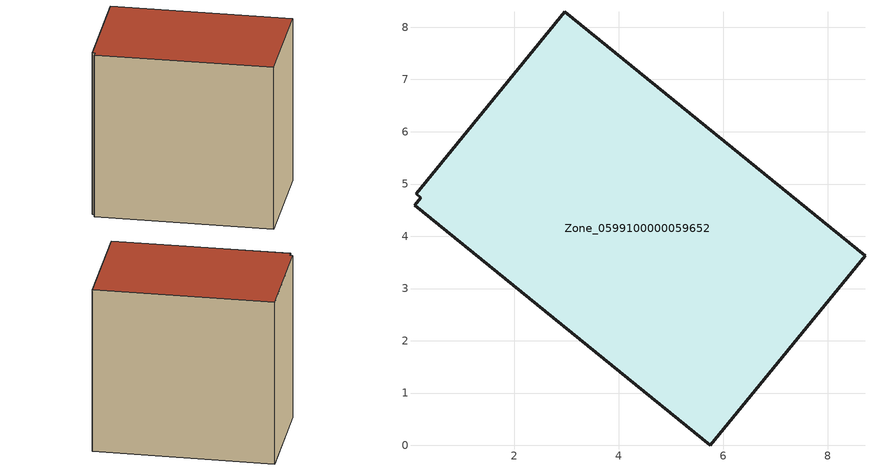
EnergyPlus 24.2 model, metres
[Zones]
Zone_0599100000059652
 floor ground (C_G): 0.09,4.59 0.21,4.73 0.12,4.82 2.97,8.3 8.71,3.62 5.74,0 z0
 wall outside (C_F): 8.71,3.62 2.97,8.3 0.12,4.82 0.21,4.73 0.09,4.59 5.74,0 8.71,3.62 z0:7.15
 roof outside (C_R): 0.21,4.73 0.09,4.59 5.74,0 8.71,3.62 2.97,8.3 0.12,4.82 z7.15
[BUILDING]
Pand.0599100000059652: North Axis=0; Terrain=City; Loads Convergence Tolerance Value=0.04; Temperature Convergence Tolerance Value=0.4; Solar Distribution=FullExterior; Maximum Number of Warmup Days=25; Minimum Number of Warmup Days=1
[Site:Location]
Rotterdam.The.Hague.AP_ZH_NLD Design_Conditions: Latitude=51.96; Longitude=4.45; Time Zone=1; Elevation=-4.5
[SITE:GROUNDTEMPERATURE:BUILDINGSURFACE]
18, 18, 18, 18, 18, 18, 18, 18, 18, 18, 18, 18
[MATERIAL] Thermal Absorptance=0.9; Solar Absorptance=0.7; Visible Absorptance=0.7
Name | Roughness | Thickness | Conductivity | Density | Specific Heat
G.TI.1946-1964 | MediumSmooth | 0.15 | 1 | 540 | 1210
F.TI.1946-1964 | Rough | 0.3 | 0.857143 | 1920 | 840
R.TI.1946-1964 | MediumRough | 0.2 | 0.277778 | 1500 | 1000
[CONSTRUCTION]
C_G: G.TI.1946-1964
C_F: F.TI.1946-1964
C_R: R.TI.1946-1964
[ZONE]
Zone_0599100000059652: Type=1; Multiplier=1; Ceiling Height=Autocalculate; Volume=Autocalculate; Floor Area=autocalculate; Part of Total Floor Area=Yes
[ZONEINFILTRATION:DESIGNFLOWRATE]
Infil_Zone_0599100000059652: Zone or ZoneList or Space or SpaceList=Zone_0599100000059652; Schedule=AlwaysOn; Design Flow Rate Calculation Method=Flow/Area; Flow Rate per Floor Area=0.003; Constant Term Coefficient=1; Temperature Term Coefficient=0; Velocity Term Coefficient=0; Velocity Squared Term Coefficient=0
[HVACTEMPLATE:ZONE:IDEALLOADSAIRSYSTEM]
Zone_0599100000059652: Maximum Heating Supply Air Temperature=50; Minimum Cooling Supply Air Temperature=13; Maximum Heating Supply Air Humidity Ratio=0.0156; Minimum Cooling Supply Air Humidity Ratio=0.0077; Heating Limit=NoLimit; Cooling Limit=NoLimit; Dehumidification Control Type=ConstantSensibleHeatRatio; Cooling Sensible Heat Ratio=0.7; Dehumidification Setpoint=60; Humidification Control Type=None; Humidification Setpoint=30; Outdoor Air Method=None; Outdoor Air Flow Rate per Person=0.00944; Outdoor Air Flow Rate per Zone Floor Area=0; Outdoor Air Flow Rate per Zone=0; Demand Controlled Ventilation Type=None; Outdoor Air Economizer Type=NoEconomizer; Heat Recovery Type=None; Sensible Heat Recovery Effectiveness=0.7; Latent Heat Recovery Effectiveness=0.65
[ZONECONTROL:THERMOSTAT]
ThermostatControl_Zone_0599100000059652: Zone or ZoneList=Zone_0599100000059652; Control Type Schedule=DualSetpointControlType; Control 1=Thermostat_Zone_0599100000059652; Temperature Difference Between Cutout And Setpoint=0
[THERMOSTATSETPOINT:DUALSETPOINT]
Thermostat_Zone_0599100000059652: Heating Setpoint Temperature Schedule=HeatingSetpoint_Zone_0599100000059652; Cooling Setpoint Temperature Schedule=CoolingSetpoint_Zone_0599100000059652
[SCHEDULE:COMPACT]
HeatingSetpoint_Zone_0599100000059652: Through: 12/31, For: AllDays, Until: 24:00, 21
CoolingSetpoint_Zone_0599100000059652: Through: 12/31, For: AllDays, Until: 24:00, 24
DualSetpointControlType: Through: 12/31, For: AllDays, Until: 24:00, 4
AlwaysOn: Through: 12/31, For: AllDays, Until: 24:00, 1
